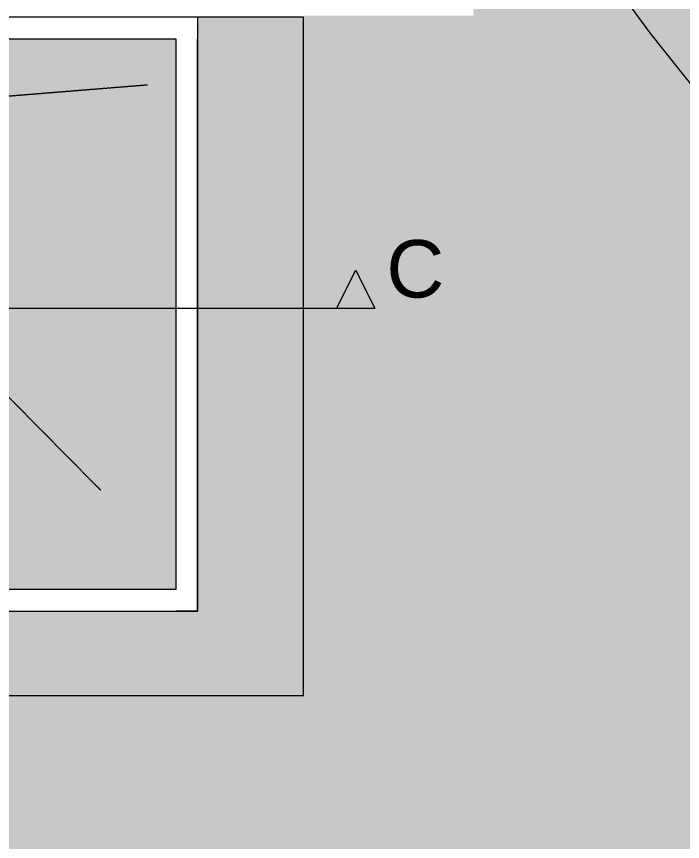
# Model space of a CAD drawing. Header units: millimetres. Extents: x 132836 to 1862386, y -330276 to -143438.
# Drawn here: x 241864 to 250557, y -264173 to -253406 of the extents above; entities that cross this region are included whole.
import ezdxf

# ---------------------------------------------------------------- set-up
doc = ezdxf.new("R2010")
doc.units = ezdxf.units.MM
doc.header["$MEASUREMENT"] = 0
doc.linetypes.add('HIDDEN', pattern=[0.375, 0.25, -0.125])
doc.linetypes.add('Wipeout_Contour', pattern=[1000, 0, -1000])
for name, color, linetype in [('Marques - Coupes', 7, 'Continuous'), ('Nouveau_CN_01_00', 7, 'Continuous'), ('Sols_ Dalles', 7, 'Continuous'), ('Structure - Murs extérieurs', 7, 'Continuous')]:
    doc.layers.add(name, color=color, linetype=linetype)
doc.styles.add('STYLE_GENERE_2', font='')
doc.styles.get('STYLE_GENERE_2').set_extended_font_data('Arial')

# ---------------------------------------------------------------- blocks, each defined once
blk = doc.blocks.new('Dalle_2_1', base_point=(219226, -253416))
at = {"layer": 'Sols_ Dalles', "linetype": 'Continuous', "lineweight": 0, "true_color": 0x3f3f3f}
blk.add_hatch(color=250, dxfattribs=at).paths.add_polyline_path([(219226, -253416), (219226, -261166), (244226, -261166), (244226, -253416), (236076, -253416), (224561, -253416), (224561, -254582), (223978, -254582), (223978, -253416)])
at = {"layer": 'Sols_ Dalles', "color": 250, "linetype": 'Continuous', "lineweight": 5, "true_color": 0x1f1f1f, "flags": 128}
blk.add_lwpolyline([(219226, -253416), (219226, -261166), (244226, -261166), (244226, -253416), (236076, -253416), (224561, -253416), (224561, -254582), (223978, -254582), (223978, -253416)], close=True, dxfattribs=at)
blk = doc.blocks.new('Mur_16_1', base_point=(243946, -253696))
at = {"color": 254, "linetype": 'Wipeout_Contour', "lineweight": 0, "ltscale": 1056046.447012455}
blk.add_wipeout([(243946, -253696), (244226, -253696), (244226, -253416)], dxfattribs=at).dxf.layer = 'Structure - Murs extérieurs'
at = {"color": 254, "linetype": 'Wipeout_Contour', "lineweight": 0, "ltscale": 1055650.511981254}
blk.add_wipeout([(243946, -253696), (244226, -253416), (243946, -253416)], dxfattribs=at).dxf.layer = 'Structure - Murs extérieurs'
at = {"layer": 'Structure - Murs extérieurs', "color": 211, "linetype": 'Continuous', "lineweight": 5, "true_color": 0xfe55ff, "flags": 128}
blk.add_lwpolyline([(244226, -253416), (244226, -253696)], dxfattribs=at)
at = {"color": 254, "linetype": 'Wipeout_Contour', "lineweight": 0, "ltscale": 1388273.911365209}
blk.add_wipeout([(243946, -253416), (229931, -253416), (229931, -253696), (243946, -253696)], dxfattribs=at).dxf.layer = 'Structure - Murs extérieurs'
at = {"layer": 'Structure - Murs extérieurs', "color": 211, "linetype": 'Continuous', "lineweight": 5, "true_color": 0xfe55ff, "flags": 128}
for points in [[(244226, -253416), (229931, -253416)], [(229931, -253696), (243946, -253696)]]:
    blk.add_lwpolyline(points, dxfattribs=at)
blk = doc.blocks.new('Mur_17_1', base_point=(243946, -253696))
at = {"color": 254, "linetype": 'Wipeout_Contour', "lineweight": 0, "ltscale": 1072113.300476054}
blk.add_wipeout([(243946, -260886), (243946, -261166), (244226, -261166)], dxfattribs=at).dxf.layer = 'Structure - Murs extérieurs'
at = {"color": 254, "linetype": 'Wipeout_Contour', "lineweight": 0, "ltscale": 1072098.614851952}
blk.add_wipeout([(243946, -260886), (244226, -261166), (244226, -260886)], dxfattribs=at).dxf.layer = 'Structure - Murs extérieurs'
at = {"layer": 'Structure - Murs extérieurs', "color": 211, "linetype": 'Continuous', "lineweight": 5, "true_color": 0xfe55ff, "flags": 128}
blk.add_lwpolyline([(244226, -261166), (243946, -261166)], dxfattribs=at)
at = {"color": 254, "linetype": 'Wipeout_Contour', "lineweight": 0, "ltscale": 1418633.507247598}
blk.add_wipeout([(243946, -253696), (243946, -260886), (244226, -260886), (244226, -253696)], dxfattribs=at).dxf.layer = 'Structure - Murs extérieurs'
at = {"layer": 'Structure - Murs extérieurs', "color": 211, "linetype": 'Continuous', "lineweight": 5, "true_color": 0xfe55ff, "flags": 128}
for points in [[(243946, -253696), (243946, -260886)], [(244226, -261166), (244226, -253696)]]:
    blk.add_lwpolyline(points, dxfattribs=at)
blk = doc.blocks.new('Mur_19_1', base_point=(243946, -261166))
at = {"color": 254, "linetype": 'Wipeout_Contour', "lineweight": 0, "ltscale": 1396651.796468404}
blk.add_wipeout([(219506, -261166), (243946, -261166), (243946, -260886), (219506, -260886)], dxfattribs=at).dxf.layer = 'Structure - Murs extérieurs'
at = {"layer": 'Structure - Murs extérieurs', "color": 211, "linetype": 'Continuous', "lineweight": 5, "true_color": 0xfe55ff, "flags": 128}
for points in [[(243946, -260886), (219506, -260886)], [(219506, -261166), (243946, -261166)]]:
    blk.add_lwpolyline(points, dxfattribs=at)
blk = doc.blocks.new('Ligne_19_1', base_point=(242964, -259589))
at = {"linetype": 'Continuous', "lineweight": 5, "true_color": 0x990000}
blk.add_hatch(color=14, dxfattribs=at).paths.add_polyline_path([(238428, -254999), (238427, -255176), (238605, -255000)])
at = {"color": 14, "linetype": 'Continuous', "lineweight": 5, "true_color": 0x990000}
for p, q in [((238428, -254999), (238427, -255176)), ((238605, -255000), (238427, -255176)), ((238428, -254999), (238605, -255000))]:
    blk.add_line(p, q, dxfattribs=at)
at = {"color": 12, "linetype": 'HIDDEN', "lineweight": 5, "true_color": 0xcc0000}
blk.add_line((242964, -259589), (238516, -255088), dxfattribs=at)
blk = doc.blocks.new('Ligne_20_1', base_point=(243572, -254301))
at = {"linetype": 'Continuous', "lineweight": 5, "true_color": 0x990000}
blk.add_hatch(color=14, dxfattribs=at).paths.add_polyline_path([(238491, -254711), (238626, -254825), (238606, -254576)])
at = {"color": 12, "linetype": 'HIDDEN', "lineweight": 5, "true_color": 0xcc0000}
blk.add_line((243572, -254301), (238616, -254701), dxfattribs=at)
at = {"color": 14, "linetype": 'Continuous', "lineweight": 5, "true_color": 0x990000}
for p, q in [((238491, -254711), (238606, -254576)), ((238606, -254576), (238626, -254825)), ((238491, -254711), (238626, -254825))]:
    blk.add_line(p, q, dxfattribs=at)
blk = doc.blocks.new('Plan de coupe_3_1', base_point=(246292, -257215))
at = {"layer": 'Marques - Coupes', "linetype": 'Continuous', "lineweight": 0, "true_color": 0x000000}
blk.add_hatch(color=18, dxfattribs=at).paths.add_polyline_path([(246542, -257215), (246292, -256715), (246042, -257215)])
at = {"layer": 'Marques - Coupes', "color": 7, "linetype": 'Continuous', "lineweight": 5}
blk.add_line((246042, -257215), (216866, -257215), dxfattribs=at)
at = {"layer": 'Marques - Coupes', "color": 7, "linetype": 'Continuous', "lineweight": 5, "flags": 128}
blk.add_lwpolyline([(246542, -257215), (246042, -257215), (246292, -256715)], close=True, dxfattribs=at)
at = {"layer": 'Marques - Coupes', "color": 7, "lineweight": 5, "insert": (246692, -257084), "char_height": 750, "attachment_point": 7, "style": 'STYLE_GENERE_2'}
blk.add_mtext('\\A1;{\\pql;\\pt0;\\fArial|b0|i0|c0|p38;C}', dxfattribs=at)

msp = doc.modelspace()

# ---------------------------------------------------------------- hatches: boundary and pattern name
at = {"linetype": 'Continuous', "lineweight": 0, "true_color": 0x6f6f6f}
h = msp.add_hatch(color=8, dxfattribs=at)
h.paths.add_polyline_path([(141848.442, -275935.042), (141848.442, -295062.571), (269220.821, -293826.868), (269220.821, -270902.734), (268763.049, -270902.734), (254213.6, -271040.575), (254213.6, -163437.635), (153156.2, -163437.635), (153156.2, -271040.575), (153182.962, -271040.57), (153183.146, -272000.514, -0.409427364), (149183.681, -275935.042)])
h.paths.add_polyline_path([(158435.584, -260639.953), (155145.584, -260639.953), (155145.584, -248364.953), (155145.584, -243089.974), (155145.584, -242189.974), (158435.584, -242189.974)], flags=0)
h.paths.add_polyline_path([(196775.042, -260810.571), (196775.042, -222495.57), (186955.542, -222495.57), (186955.542, -218295.57), (196754.55, -218295.57), (196754.55, -208495.57), (196754.55, -204495.57), (193355.542, -204495.57), (193355.542, -201780.57), (193355.542, -195161.535), (195576.034, -195161.535), (195576.034, -189810.571), (217850.068, -189810.571), (217850.068, -262266.885), (245610.045, -262266.885), (245610.045, -253395.571), (245626.034, -253395.571), (246426.034, -253395.571), (247826.034, -253395.571), (247826.034, -248005.571), (247826.034, -246605.571), (245626.034, -246605.571), (245610.045, -246605.571), (245610.045, -171995.57), (212806.28, -171995.57), (161503.433, -171995.57), (161503.433, -193810.571), (161503.433, -230015.57), (161503.433, -260810.571)], flags=0)
h.paths.add_polyline_path([(162737.042, -269433.913, -0.09031866), (162858.773, -268727.623, -0.201448728), (163912.639, -267592.74, -0.104211445), (164718.006, -267415.055), (165317.979, -267409.371, -0.104044608), (166125.354, -267571.244, -0.238255457), (167284.257, -268953.318, -0.055188622), (167336.836, -269390.334), (167338.931, -269611.438), (167351.046, -270890.267), (167092.583, -271892.761, -0.267949192), (165370.083, -272909.124), (164770.11, -272914.808, -0.193717464), (163379.252, -272370.185, -0.070568756), (163028.663, -271931.262, -0.131652498), (162751.253, -270933.845)], flags=0)
h.paths.add_polyline_path([(173316.986, -273599.031), (173316.986, -273452.052), (173330.488, -267377.824, -0.380556701), (175316.986, -265609.826), (175394.714, -265609.826), (175394.714, -270609.826), (190394.714, -270609.826), (190394.714, -265609.826), (195356.191, -265609.826, -0.414213562), (196856.191, -267109.826), (196856.191, -273660.699, -0.345501612), (195137.285, -275433.432), (175327.752, -275599.002, -0.415791099)], flags=0)
h.paths.add_polyline_path([(205510.093, -271504.083, -0.134473934), (205230.948, -270484.937), (205230.948, -268984.937, -0.414213562), (207230.948, -266984.937), (207830.948, -266984.937, -0.414213562), (209830.948, -268984.937), (209830.948, -270484.937, -0.128820346), (209574.03, -271465.581, -0.270936291), (207830.948, -272484.937), (207230.948, -272484.937, -0.264979997)], flags=0)
h.paths.add_polyline_path([(217862.687, -273329.325), (217869.949, -267730.336, -0.098561509), (218100.718, -266943.721), (218117.681, -266951.545, -0.258849002), (219955.479, -265605.827), (219953.141, -265587.294), (220637.569, -265587.294), (220637.569, -265687.294), (220637.569, -270687.294), (250537.569, -270687.294), (250537.569, -265687.294), (252208.004, -265687.294), (254186.294, -265687.294), (254186.294, -267687.294), (254186.294, -271062.255, 0.001345761), (254186.323, -271073.021), (254197.209, -273095.233, -0.414213562), (252208.004, -275105.97), (243484.534, -275105.97, -0.005188955), (243431.438, -275116.103), (235447.992, -275196.191), (220071.012, -275253.24, -0.386553331), (217873.089, -273475.385, -0.025189219)], flags=0)
at = {"linetype": 'Continuous', "lineweight": 0, "true_color": 0xa7a7a7}
msp.add_hatch(color=253, dxfattribs=at).paths.add_polyline_path([(237379.849, -266301.745, 1), (247379.849, -266301.745, 1)])
at = {"layer": 'Sols_ Dalles', "linetype": 'Continuous', "lineweight": 0, "true_color": 0x2e271c}
msp.add_hatch(color=250, dxfattribs=at).paths.add_polyline_path([(219225.542, -253415.571), (217850.068, -253415.571), (217850.068, -262266.885), (245610.045, -262266.885), (245610.045, -253415.571), (244226.034, -253415.571), (244226.034, -261165.571), (232166.034, -261165.571), (230526.034, -261165.571), (219225.542, -261165.571), (219225.542, -257693.66), (219225.542, -256655.571)])
at = {"layer": 'Sols_ Dalles', "linetype": 'Continuous', "lineweight": 0, "true_color": 0x313b31}
msp.add_hatch(color=250, dxfattribs=at).paths.add_polyline_path([(219225.542, -261165.571), (244226.034, -261165.571), (244226.034, -253415.571), (236176.034, -253415.571), (229931.034, -253415.571), (219225.542, -253415.571)])

# ---------------------------------------------------------------- linework, layer by layer
at = {"layer": 'Sols_ Dalles', "color": 7, "linetype": 'Continuous', "lineweight": 5, "flags": 128}
for points in [[(219225.542, -253415.571), (217850.068, -253415.571), (217850.068, -262266.885), (245610.045, -262266.885), (245610.045, -253415.571), (244226.034, -253415.571), (244226.034, -261165.571), (232166.034, -261165.571), (230526.034, -261165.571), (219225.542, -261165.571), (219225.542, -257693.66), (219225.542, -256655.571)], [(219225.542, -261165.571), (244226.034, -261165.571), (244226.034, -253415.571), (236176.034, -253415.571), (229931.034, -253415.571), (219225.542, -253415.571)]]:
    msp.add_lwpolyline(points, close=True, dxfattribs=at)
at = {"layer": 'Sols_ Dalles', "color": 250, "linetype": 'Continuous', "lineweight": 5, "true_color": 0x1f1f1f}
msp.add_lwpolyline([(219225.542, -253415.571), (219225.542, -261165.571), (244226.034, -261165.571), (244226.034, -253415.571)], close=True, dxfattribs=at)

# ---------------------------------------------------------------- block references
at = {"color": 12, "linetype": 'HIDDEN', "lineweight": 5, "true_color": 0xcc0000}
for name, p in [('Ligne_20_1', (243572.358, -254300.65)), ('Ligne_19_1', (242963.842, -259589.361))]:
    msp.add_blockref(name, p, dxfattribs=at)
at = {"layer": 'Sols_ Dalles', "color": 250, "linetype": 'Continuous', "lineweight": 5, "true_color": 0x1f1f1f}
msp.add_blockref('Dalle_2_1', (219225.542, -253415.571), dxfattribs=at)

# ---------------------------------------------------------------- next in the draw order: block references
at = {"layer": 'Structure - Murs extérieurs', "color": 211, "lineweight": 5, "true_color": 0xfe55ff}
msp.add_blockref('Mur_16_1', (243946.034, -253695.571), dxfattribs=at)

# ---------------------------------------------------------------- next in the draw order: block references
msp.add_blockref('Mur_17_1', (243946.034, -253695.571), dxfattribs=at)

# ---------------------------------------------------------------- next in the draw order: linework, layer by layer
at = {"layer": 'Nouveau_CN_01_00', "color": 8, "linetype": 'Continuous', "lineweight": 5, "flags": 128}
msp.add_lwpolyline([(223871.731, -235310.523), (224975.229, -236450.749), (226182.134, -237468.007), (227477.868, -238371.311), (228843.915, -239177.308), (230261.753, -239902.644), (231712.864, -240563.967), (233178.728, -241177.924), (234640.825, -241761.162), (236080.636, -242330.327), (237482.267, -242901.666), (238840.325, -243489.816), (240152.045, -244109.015), (241414.657, -244773.501), (242625.397, -245497.511), (243781.496, -246295.282), (244880.189, -247181.051), (245918.707, -248169.056), (246894.396, -249261.337), (247805.052, -250411.152), (248648.582, -252049.559), (249422.893, -252647.619), (250125.893, -253616.392), (250755.488, -254406.937)], dxfattribs=at)

# ---------------------------------------------------------------- next in the draw order: block references
at = {"layer": 'Marques - Coupes', "color": 7, "lineweight": 5}
msp.add_blockref('Plan de coupe_3_1', (246291.933, -257214.99), dxfattribs=at)
at = {"layer": 'Structure - Murs extérieurs', "color": 211, "lineweight": 5, "true_color": 0xfe55ff}
msp.add_blockref('Mur_19_1', (243946.034, -261165.571), dxfattribs=at)

doc.saveas('drawing.dxf')
